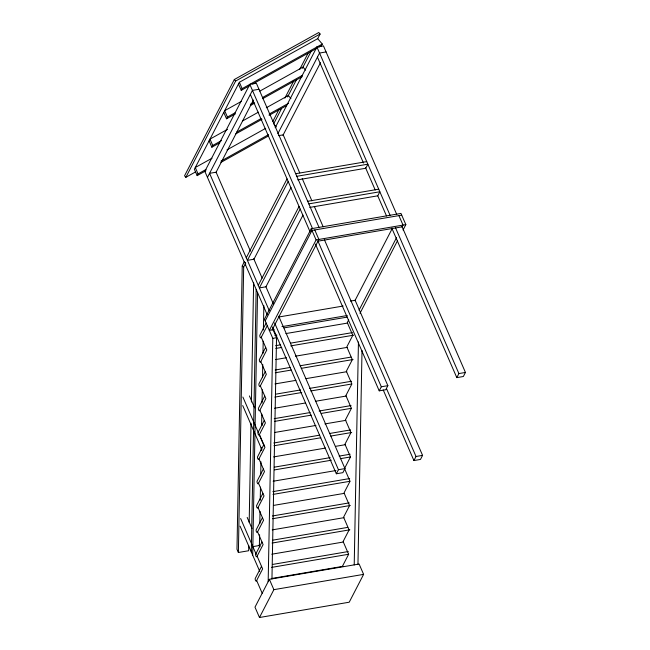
<?xml version="1.0" encoding="UTF-8"?>
<svg xmlns="http://www.w3.org/2000/svg" width="650" height="650" viewBox="0 0 650 650"><rect width="100%" height="100%" fill="white"/><g stroke="black" fill="none" stroke-linecap="round" stroke-linejoin="round"><path stroke-width="0.97" d="M245.578 265.037L245.619 262.86L244.181 261.82L242.239 266.053L236.982 549.274L238.379 552.484L248.658 550.737L248.755 545.675M238.379 552.484L243.677 267.093L245.619 262.86M249.186 522.397L251.03 423.223M251.42 401.968L253.638 282.547M251.298 551.939L256.165 289.396M252.696 555.149L257.562 292.606M259.382 545.927L259.594 534.779M259.797 523.624L260.024 511.461M260.236 500.313L260.479 487.134M260.707 474.971L260.951 461.793M261.154 450.645L261.211 447.598M261.641 424.288L261.836 414.148M262.039 403L262.283 389.821M262.511 377.658L262.754 364.479M262.966 353.324L263.185 341.161M263.396 330.013L263.843 305.687M268.174 581.644L272.797 338.374L264.452 319.183L311.228 228.711L400.961 213.419L405.836 224.616L403.057 229.994M271.952 578.979L276.534 337.732L272.976 329.55M354.217 564.964L358.451 341.965M357.955 564.322L362.017 350.447M205.961 170.731L197.153 175.63L194.391 169.268L239.363 82.274L317.696 38.667L320.101 34.028L318.793 32.5L234.325 79.511L184.551 175.784L185.859 177.312L195.544 171.925M185.859 177.312L235.633 81.047L320.101 34.028M197.153 175.63L198.055 173.891L205.985 169.479M209.081 140.847L211.851 147.209L212.745 145.47L221.553 140.571M223.771 112.434L226.541 118.796L227.435 117.057L235.365 112.645M238.461 84.013L241.231 90.374L242.133 88.636L322.278 44.029L317.696 38.667M319.174 227.719L256.36 83.249L249.819 84.362L204.839 171.348L244.636 262.86M207.464 177.385L252.436 90.391L258.984 89.278M215.865 172.681L253.419 100.035M272.813 121.436L278.834 109.785M284.863 98.126L293.67 81.087M299.699 69.428L308.043 53.284M273.65 123.866L281.531 108.623M287.56 96.964L296.368 79.926M302.396 68.266L311.204 51.228M275.186 127.725L316.916 47.011L323.456 45.898L396.768 214.508M322.278 44.029L321.376 45.768L318.736 47.239M277.81 133.762L319.532 53.048L326.081 51.927M282.961 135.33L320.515 62.692M246.277 257.757L287.056 178.888M288.178 181.472L247.406 260.349L253.947 259.228L291.013 187.525M258.269 285.334L299.041 206.464M300.17 209.048L259.391 287.918L265.931 286.804L303.006 215.101M265.2 320.905L311.976 230.433L401.716 215.142M266.142 323.058L259.846 335.238A1.706 0.739 80.3 0 0 260.106 337.106A1.706 0.739 80.3 0 0 260.967 337.821L267.264 325.642M311.228 228.711L316.095 239.915L269.319 330.379L274.105 329.566M272.131 329.908L318.898 239.436L314.779 229.954M265.679 347.384L259.382 359.564A1.706 0.739 80.3 0 0 259.642 361.441A1.706 0.739 80.3 0 0 260.504 362.148L266.801 349.968L261.267 337.244M265.216 371.711L258.919 383.89A1.706 0.739 80.3 0 0 259.179 385.767A1.706 0.739 80.3 0 0 260.041 386.474L266.338 374.294L260.804 361.571M264.753 396.037L258.456 408.216A1.706 0.739 80.3 0 0 258.716 410.093A1.706 0.739 80.3 0 0 259.577 410.8L265.874 398.629L260.341 385.897M264.29 420.371L257.993 432.543A1.706 0.739 80.3 0 0 258.253 434.419A1.706 0.739 80.3 0 0 259.114 435.134L265.411 422.955L259.878 410.223M263.827 444.698L257.53 456.877A1.706 0.739 80.3 0 0 257.798 458.746A1.706 0.739 80.3 0 0 258.659 459.461L264.956 447.281L259.415 434.549M263.364 469.024L257.067 481.203A1.706 0.739 80.3 0 0 257.335 483.072A1.706 0.739 80.3 0 0 258.196 483.787L264.493 471.608L258.96 458.876M354.916 300.714L392.429 228.158M348.652 319.914L347.271 322.587L352.804 335.319L346.808 346.913L352.341 359.645L346.344 371.239L351.877 383.971L345.881 395.566L351.414 408.298L345.418 419.892L350.951 432.624L344.955 444.226L350.488 456.95L344.492 468.552L350.033 481.276L344.037 492.879L349.57 505.602L343.574 517.205L349.107 529.929L343.111 541.531L348.644 554.263L342.648 565.858M262.909 493.35L256.612 505.529A1.706 0.739 80.3 0 0 256.872 507.398A1.706 0.739 80.3 0 0 257.733 508.113L264.03 495.934L258.497 483.202M359.036 310.196L396.549 237.64M402.106 226.891L403.033 225.095L398.913 215.621M359.986 313.3L397.499 240.744M262.446 517.676L256.149 529.856A1.706 0.739 80.3 0 0 256.409 531.724A1.706 0.739 80.3 0 0 257.27 532.439L263.567 520.26L258.034 507.536M261.983 542.003L255.686 554.182A1.706 0.739 80.3 0 0 255.946 556.051A1.706 0.739 80.3 0 0 256.807 556.766L263.104 544.586L257.571 531.863M261.519 566.329L255.222 578.508A1.706 0.739 80.3 0 0 255.482 580.385A1.706 0.739 80.3 0 0 256.344 581.092L262.641 568.913L257.108 556.189M269.376 579.321L254.987 607.157L259.48 617.5L349.221 602.209L363.61 574.372L359.117 564.029L269.376 579.321L273.869 589.664L259.48 617.5M278.728 316.225L344.979 468.601L342.883 472.664L336.342 473.777L338.439 469.714L274.609 322.912M324.431 239.793L387.855 385.669L385.759 389.732L379.218 390.845L381.314 386.783L317.882 240.914M355.111 300.227L422.573 455.382L420.469 459.436L413.928 460.558L416.024 456.495L386.539 388.676M402.025 226.59L465.449 372.45L463.344 376.504L456.804 377.626L458.9 373.563L395.476 227.703M241.231 90.374L249.153 85.962M252.679 84.004L316.095 48.709M241.394 101.384L224.672 110.687L227.435 117.057M259.878 91.097L303.006 67.088L305.622 70.151M250.339 104.309L253.857 102.351M262.665 97.443L302.299 75.384M226.541 118.796L235.349 113.896M250.315 105.56L254.719 103.106M262.649 98.694L302.283 76.635M227.581 129.309L209.982 139.108L212.745 145.47M242.547 120.981L258.391 112.166M266.313 107.754L288.316 95.501L290.932 98.564M236.527 132.234L261.186 118.511M269.116 114.099L288.486 103.317M211.851 147.209L219.773 142.797M235.625 133.973L262.048 119.267M269.092 115.351L286.707 105.544M212.014 158.218L195.293 167.521L198.055 173.891M226.972 149.89L265.704 128.334M220.951 161.143L268.515 134.672M220.935 162.394L268.499 135.923M278.533 135.655L283.205 134.859L299.764 172.949M295.693 173.713L366.738 161.606M296.822 176.296L367.868 164.19L365.763 168.252L297.724 179.847M307.686 201.289L378.731 189.183M308.807 203.873L379.852 191.766L377.756 195.821L309.709 207.415M316.095 239.915L405.836 224.616M317.996 241.174L402.131 226.834M350.464 301.088L355.136 300.292M278.452 317.062L343.143 306.036M281.938 326.649L347.262 315.518M284.001 327.884L347.352 317.086M274.926 335.441L276.916 335.108M285.894 333.572L347.717 323.042M272.797 338.374L276.534 337.732M275.649 345.686L280.629 344.833M290.607 343.135L352.422 332.605M275.771 348.441L281.759 347.425M290.729 345.889L353.551 335.189M275.462 359.604L286.431 357.727M295.401 356.2L347.254 347.368M275.186 370.012L290.144 367.461M300.113 365.763L350.967 357.102M275.316 372.767L291.265 370.053M301.234 368.347L353.088 359.515M274.999 383.931L295.937 380.356M305.906 378.658L346.791 371.694M275.722 394.168L300.649 389.927M309.619 388.391L351.504 381.257M274.852 397.093L301.771 392.511M310.749 390.975L351.626 384.012M381.314 386.783L387.855 385.669M458.9 373.563L465.449 372.45M274.536 408.257L305.451 402.984M315.421 401.286L346.328 396.021M274.259 418.665L310.156 412.547M319.134 411.019L351.041 405.584M274.389 421.419L311.285 415.139M321.254 413.433L351.162 408.338M275.072 432.413L315.957 425.441M324.927 423.914L345.865 420.347M273.796 442.991L319.67 435.175M329.639 433.477L350.577 429.91M273.926 445.754L320.791 437.767M330.761 436.061L351.699 432.494M273.609 456.909L325.463 448.069M335.433 446.371L345.402 444.673M274.332 467.155L330.176 457.641M339.146 456.105L350.114 454.236M274.463 469.909L331.297 460.224M340.275 458.689L350.244 456.991M338.439 469.714L344.979 468.601M416.024 456.495L422.573 455.382M273.154 481.236L335.969 470.535M272.878 491.652L349.651 478.562M273 494.406L349.781 481.317M273.683 505.391L344.484 493.326M272.415 515.978L349.188 502.889M272.537 518.733L350.317 505.481M272.228 529.888L344.021 517.66M272.951 540.134L347.734 527.386M272.082 543.059L349.854 529.807M252.85 546.626L259.09 545.569M271.765 554.214L343.558 541.986M272.488 564.46L348.27 551.549M271.619 567.385L348.392 554.304M271.302 578.549L343.094 566.312M273.869 589.664L363.61 574.372M242.239 266.053L243.677 267.093M274.276 124.686L276.242 126.986M234.325 79.511L235.633 81.047M316.916 47.011L390.227 215.629M317.436 57.102L363.488 163.012M365.511 167.659L375.204 189.954M377.626 195.528L386.514 215.971M391.763 228.044L456.804 377.626M302.193 178.523L311.886 200.826M314.308 206.399L323.196 226.834M383.224 389.951L413.928 460.558M249.819 84.362L312.634 228.832M250.339 94.453L310.131 231.961M315.38 244.043L379.218 390.845M239.363 82.274L242.133 88.636M250.445 251.184L216.109 172.209L209.56 173.322L269.352 310.838M253.679 258.619L262.161 278.127M265.801 286.496L273.471 304.143M245.44 264.721L267.256 314.892M272.512 326.974L336.342 473.777M249.421 395.923L254.621 407.883M261.422 423.516L262.218 425.352M242.881 397.044L258.473 432.908M259.277 434.744L264.071 445.786M242.726 405.567L261.974 449.841M247.179 517.424L251.981 528.466M259.179 545.017L259.976 546.861M240.638 518.546L256.23 554.409M240.078 526.151L259.732 571.342M256.644 580.515L262.178 593.239"/></g></svg>
